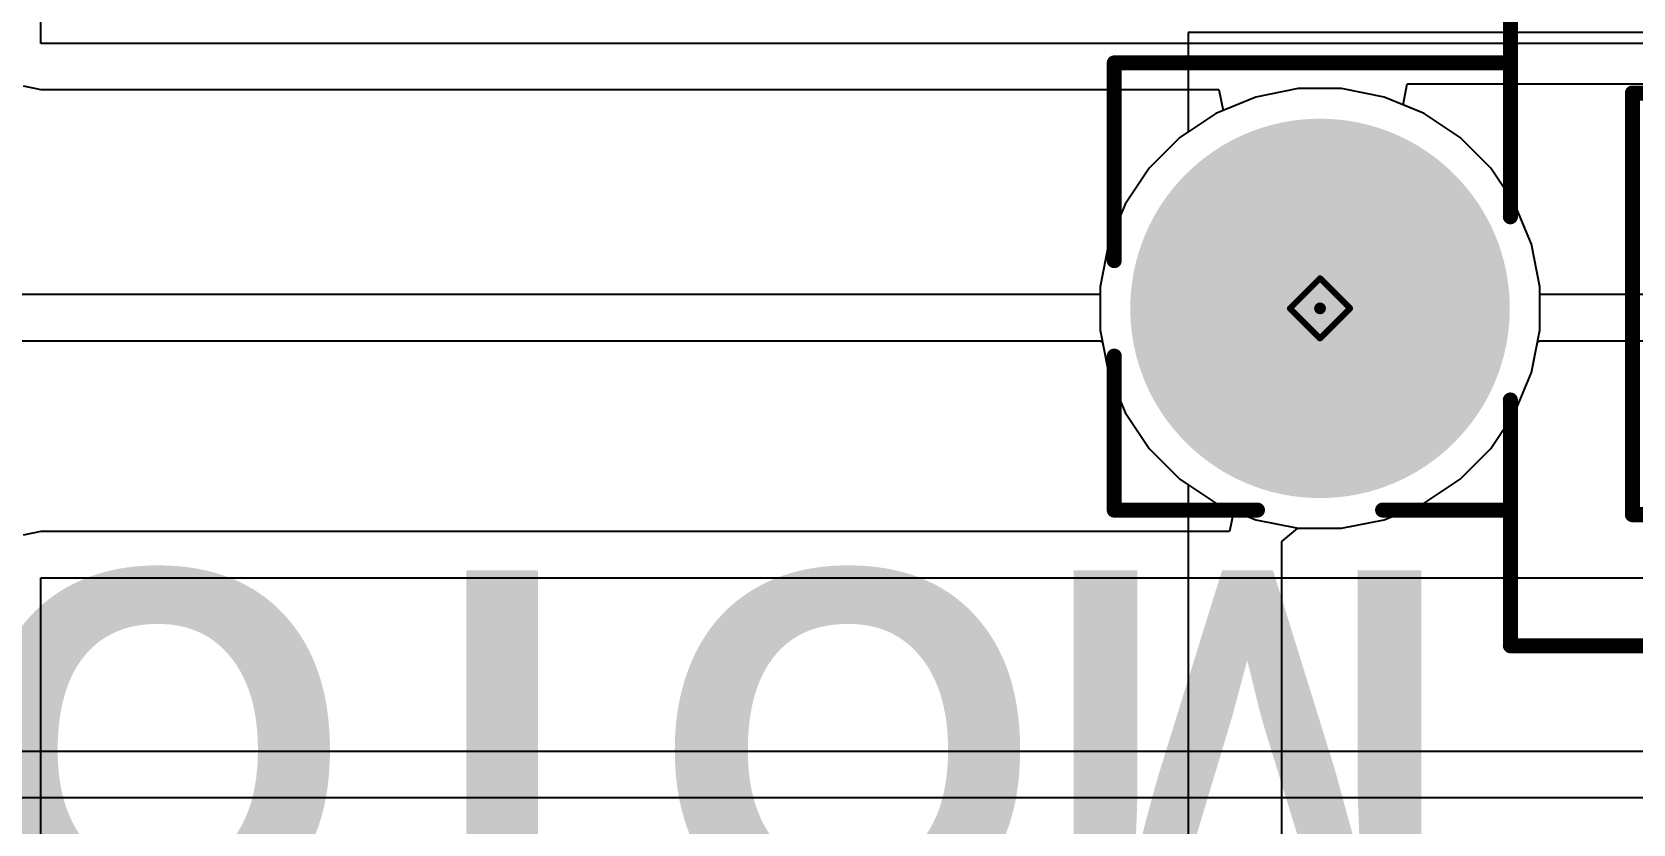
# Model space of a CAD drawing. Header units: inches. Extents: x 0 to 5379, y 0 to 5429.
# Drawn here: x 154.49 to 167.99, y 206.53 to 213.21 of the extents above; entities that cross this region are included whole.
import ezdxf

# ---------------------------------------------------------------- set-up
doc = ezdxf.new("R2010")
doc.units = ezdxf.units.IN
for name, color, linetype in [('Bottom Layer', 5, 'Continuous'), ('Bottom Solder', 6, 'Continuous'), ('Drill Drawing', 1, 'Continuous'), ('GND01', 16, 'Continuous'), ('GND02', 76, 'Continuous'), ('Pad Holes', 156, 'Continuous'), ('PWR', 156, 'Continuous'), ('SIG 01', 90, 'Continuous'), ('Top Layer', 1, 'Continuous'), ('Top Overlay', 2, 'Continuous'), ('Top Solder', 216, 'Continuous')]:
    doc.layers.add(name, color=color, linetype=linetype)
doc.styles.add('Arial_Bold', font='', dxfattribs={"height": 0.2})
doc.styles.get('Arial_Bold').set_extended_font_data('Arial', bold=True)

# ---------------------------------------------------------------- blocks, each defined once
blk = doc.blocks.new('1_770174_0_808')
at = {"layer": 'Bottom Solder'}
h = blk.add_hatch(color=6, dxfattribs=at)
edge = h.paths.add_edge_path()
edge.add_arc((4.295, 2.07), 0.05, 0, 360)
at = {"layer": 'Pad Holes'}
h = blk.add_hatch(color=7, dxfattribs=at)
edge = h.paths.add_edge_path()
edge.add_arc((4.295, 2.07), 1.6, 0, 360)
at = {"layer": 'Top Solder'}
h = blk.add_hatch(color=216, dxfattribs=at)
edge = h.paths.add_edge_path()
edge.add_arc((4.295, 2.07), 0.05, 0, 360)
at = {"layer": 'Top Overlay'}
for points in [[(2.69, 4.915, 0.127, 0.127, 0), (-7.178, 4.915, 0.127, 0.127, 0)], [(2.69, 4.915, 0.127, 0.127, 0), (2.69, 2.843, 0.127, 0.127, 0)], [(1.661, 3.81, 0.127, 0.127, 0), (-1.895, 3.81, 0.127, 0.127, 0)], [(1.661, 3.81, 0.127, 0.127, 0), (1.661, 0.254, 0.127, 0.127, 0)], [(3.767, 3.771, 0.127, 0.127, 0), (2.69, 3.771, 0.127, 0.127, 0)], [(6.03, 3.771, 0.127, 0.127, 0), (4.823, 3.771, 0.127, 0.127, 0)], [(6.03, 3.771, 0.127, 0.127, 0), (6.03, 2.473, 0.127, 0.127, 0)], [(6.03, 1.667, 0.127, 0.127, 0), (6.03, 0, 0.127, 0.127, 0)], [(2.69, 1.297, 0.127, 0.127, 0), (2.69, -4.915, 0.127, 0.127, 0)], [(1.661, 0.254, 0.127, 0.127, 0), (-1.895, 0.254, 0.127, 0.127, 0)], [(6.03, 0, 0.127, 0.127, 0), (2.69, 0, 0.127, 0.127, 0)]]:
    blk.add_lwpolyline(points, format="xyseb", dxfattribs=at)
for points in [[(2.658, 4.915, 0.0635, 0.0635, 1), (2.722, 4.915, 0.0635, 0.0635, 1)], [(2.658, 4.915, 0.0635, 0.0635, 1), (2.722, 4.915, 0.0635, 0.0635, 1)], [(1.629, 3.81, 0.0635, 0.0635, 1), (1.693, 3.81, 0.0635, 0.0635, 1)], [(1.629, 3.81, 0.0635, 0.0635, 1), (1.693, 3.81, 0.0635, 0.0635, 1)], [(2.658, 3.771, 0.0635, 0.0635, 1), (2.722, 3.771, 0.0635, 0.0635, 1)], [(3.736, 3.771, 0.0635, 0.0635, 1), (3.799, 3.771, 0.0635, 0.0635, 1)], [(4.791, 3.771, 0.0635, 0.0635, 1), (4.854, 3.771, 0.0635, 0.0635, 1)], [(5.998, 3.771, 0.0635, 0.0635, 1), (6.062, 3.771, 0.0635, 0.0635, 1)], [(5.998, 3.771, 0.0635, 0.0635, 1), (6.062, 3.771, 0.0635, 0.0635, 1)], [(2.658, 2.843, 0.0635, 0.0635, 1), (2.722, 2.843, 0.0635, 0.0635, 1)], [(5.998, 2.473, 0.0635, 0.0635, 1), (6.062, 2.473, 0.0635, 0.0635, 1)], [(5.998, 1.667, 0.0635, 0.0635, 1), (6.062, 1.667, 0.0635, 0.0635, 1)], [(2.658, 1.297, 0.0635, 0.0635, 1), (2.722, 1.297, 0.0635, 0.0635, 1)], [(1.629, 0.254, 0.0635, 0.0635, 1), (1.693, 0.254, 0.0635, 0.0635, 1)], [(1.629, 0.254, 0.0635, 0.0635, 1), (1.693, 0.254, 0.0635, 0.0635, 1)], [(2.658, 0, 0.0635, 0.0635, 1), (2.722, 0, 0.0635, 0.0635, 1)], [(5.998, 0, 0.0635, 0.0635, 1), (6.062, 0, 0.0635, 0.0635, 1)], [(5.998, 0, 0.0635, 0.0635, 1), (6.062, 0, 0.0635, 0.0635, 1)]]:
    blk.add_lwpolyline(points, format="xyseb", close=True, dxfattribs=at)

msp = doc.modelspace()

# ---------------------------------------------------------------- linework, layer by layer
at = {"layer": 'Bottom Layer'}
for p, q in [((176.13, 213.208), (164.242, 213.208)), ((164.242, 213.208), (164.242, 212.37)), ((166.054, 212.598), (166.089, 212.776)), ((166.089, 212.776), (176.13, 212.776)), ((166.231, 212.525), (166.054, 212.598)), ((166.534, 212.322), (166.231, 212.525)), ((164.242, 212.37), (164.171, 212.322)), ((164.171, 212.322), (163.913, 212.064)), ((166.793, 212.064), (166.534, 212.322)), ((163.913, 212.064), (163.71, 211.76)), ((166.996, 211.76), (166.793, 212.064)), ((163.71, 211.76), (163.57, 211.423)), ((167.135, 211.423), (166.996, 211.76)), ((163.57, 211.423), (163.499, 211.064)), ((167.207, 211.064), (167.135, 211.423)), ((163.499, 211.064), (163.499, 210.699)), ((167.207, 210.699), (167.207, 211.064)), ((163.499, 210.699), (163.57, 210.341)), ((167.135, 210.341), (167.207, 210.699)), ((163.57, 210.341), (163.71, 210.004)), ((166.996, 210.004), (167.135, 210.341)), ((163.71, 210.004), (163.913, 209.7)), ((166.793, 209.7), (166.996, 210.004)), ((163.913, 209.7), (164.171, 209.442)), ((166.534, 209.442), (166.793, 209.7)), ((164.171, 209.442), (164.242, 209.394)), ((164.242, 209.394), (164.242, 168.529)), ((166.231, 209.239), (166.534, 209.442)), ((165.893, 209.099), (166.231, 209.239)), ((165.535, 209.028), (165.893, 209.099)), ((165.03, 208.915), (165.167, 209.028)), ((165.167, 209.028), (165.17, 209.028)), ((165.17, 209.028), (165.535, 209.028)), ((165.03, 169.392), (165.03, 208.915))]:
    msp.add_line(p, q, dxfattribs=at)
at = {"layer": 'Drill Drawing'}
for points in [[(165.099, 210.882, 0.0508, 0.0508, 0), (165.353, 211.136, 0.0508, 0.0508, 0)], [(165.353, 211.136, 0.0508, 0.0508, 0), (165.607, 210.882, 0.0508, 0.0508, 0)], [(165.099, 210.882, 0.0508, 0.0508, 0), (165.353, 210.628, 0.0508, 0.0508, 0)], [(165.353, 210.628, 0.0508, 0.0508, 0), (165.607, 210.882, 0.0508, 0.0508, 0)]]:
    msp.add_lwpolyline(points, format="xyseb", dxfattribs=at)
for points in [[(165.34, 211.136, 0.0254, 0.0254, 1), (165.365, 211.136, 0.0254, 0.0254, 1)], [(165.34, 211.136, 0.0254, 0.0254, 1), (165.365, 211.136, 0.0254, 0.0254, 1)], [(165.086, 210.882, 0.0254, 0.0254, 1), (165.111, 210.882, 0.0254, 0.0254, 1)], [(165.086, 210.882, 0.0254, 0.0254, 1), (165.111, 210.882, 0.0254, 0.0254, 1)], [(165.594, 210.882, 0.0254, 0.0254, 1), (165.619, 210.882, 0.0254, 0.0254, 1)], [(165.594, 210.882, 0.0254, 0.0254, 1), (165.619, 210.882, 0.0254, 0.0254, 1)], [(165.34, 210.628, 0.0254, 0.0254, 1), (165.365, 210.628, 0.0254, 0.0254, 1)], [(165.34, 210.628, 0.0254, 0.0254, 1), (165.365, 210.628, 0.0254, 0.0254, 1)]]:
    msp.add_lwpolyline(points, format="xyseb", close=True, dxfattribs=at)
at = {"layer": 'GND01'}
for p, q in [((164.812, 212.664), (164.474, 212.525)), ((165.17, 212.736), (164.812, 212.664)), ((165.535, 212.736), (165.17, 212.736)), ((165.893, 212.664), (165.535, 212.736)), ((166.231, 212.525), (165.893, 212.664)), ((164.474, 212.525), (164.171, 212.322)), ((166.534, 212.322), (166.231, 212.525)), ((164.171, 212.322), (163.913, 212.064)), ((166.793, 212.064), (166.534, 212.322)), ((163.913, 212.064), (163.71, 211.76)), ((166.996, 211.76), (166.793, 212.064)), ((163.71, 211.76), (163.57, 211.423)), ((167.135, 211.423), (166.996, 211.76)), ((163.57, 211.423), (163.499, 211.064)), ((167.207, 211.064), (167.135, 211.423)), ((163.499, 211.064), (163.499, 210.699)), ((167.207, 210.699), (167.207, 211.064)), ((163.499, 210.699), (163.57, 210.341)), ((167.135, 210.341), (167.207, 210.699)), ((163.57, 210.341), (163.71, 210.004)), ((166.996, 210.004), (167.135, 210.341)), ((163.71, 210.004), (163.913, 209.7)), ((166.793, 209.7), (166.996, 210.004)), ((163.913, 209.7), (164.171, 209.442)), ((166.534, 209.442), (166.793, 209.7)), ((164.171, 209.442), (164.474, 209.239)), ((166.231, 209.239), (166.534, 209.442)), ((164.474, 209.239), (164.812, 209.099)), ((165.893, 209.099), (166.231, 209.239)), ((164.812, 209.099), (165.17, 209.028)), ((165.535, 209.028), (165.893, 209.099)), ((165.17, 209.028), (165.535, 209.028))]:
    msp.add_line(p, q, dxfattribs=at)
at = {"layer": 'GND02'}
for p, q in [((164.812, 212.664), (164.474, 212.525)), ((165.17, 212.736), (164.812, 212.664)), ((165.535, 212.736), (165.17, 212.736)), ((165.893, 212.664), (165.535, 212.736)), ((166.231, 212.525), (165.893, 212.664)), ((164.474, 212.525), (164.171, 212.322)), ((166.534, 212.322), (166.231, 212.525)), ((164.171, 212.322), (163.913, 212.064)), ((166.793, 212.064), (166.534, 212.322)), ((163.913, 212.064), (163.71, 211.76)), ((166.996, 211.76), (166.793, 212.064)), ((163.71, 211.76), (163.57, 211.423)), ((167.135, 211.423), (166.996, 211.76)), ((163.57, 211.423), (163.499, 211.064)), ((167.207, 211.064), (167.135, 211.423)), ((163.499, 211.064), (163.499, 210.699)), ((167.207, 210.699), (167.207, 211.064)), ((163.499, 210.699), (163.57, 210.341)), ((167.135, 210.341), (167.207, 210.699)), ((163.57, 210.341), (163.71, 210.004)), ((166.996, 210.004), (167.135, 210.341)), ((163.71, 210.004), (163.913, 209.7)), ((166.793, 209.7), (166.996, 210.004)), ((163.913, 209.7), (164.171, 209.442)), ((166.534, 209.442), (166.793, 209.7)), ((164.171, 209.442), (164.474, 209.239)), ((166.231, 209.239), (166.534, 209.442)), ((164.474, 209.239), (164.812, 209.099)), ((165.893, 209.099), (166.231, 209.239)), ((164.812, 209.099), (165.17, 209.028)), ((165.535, 209.028), (165.893, 209.099)), ((165.17, 209.028), (165.535, 209.028))]:
    msp.add_line(p, q, dxfattribs=at)
at = {"layer": 'PWR'}
for p, q in [((164.812, 212.664), (164.474, 212.525)), ((165.17, 212.736), (164.812, 212.664)), ((165.535, 212.736), (165.17, 212.736)), ((165.893, 212.664), (165.535, 212.736)), ((166.231, 212.525), (165.893, 212.664)), ((164.474, 212.525), (164.171, 212.322)), ((166.534, 212.322), (166.231, 212.525)), ((164.171, 212.322), (163.913, 212.064)), ((166.793, 212.064), (166.534, 212.322)), ((163.913, 212.064), (163.71, 211.76)), ((166.996, 211.76), (166.793, 212.064)), ((163.71, 211.76), (163.57, 211.423)), ((167.135, 211.423), (166.996, 211.76)), ((163.57, 211.423), (163.499, 211.064)), ((167.207, 211.064), (167.135, 211.423)), ((163.499, 211.064), (163.499, 210.699)), ((167.207, 210.699), (167.207, 211.064)), ((163.499, 210.699), (163.57, 210.341)), ((167.135, 210.341), (167.207, 210.699)), ((163.57, 210.341), (163.71, 210.004)), ((166.996, 210.004), (167.135, 210.341)), ((163.71, 210.004), (163.913, 209.7)), ((166.793, 209.7), (166.996, 210.004)), ((163.913, 209.7), (164.171, 209.442)), ((166.534, 209.442), (166.793, 209.7)), ((164.171, 209.442), (164.474, 209.239)), ((166.231, 209.239), (166.534, 209.442)), ((164.474, 209.239), (164.812, 209.099)), ((165.893, 209.099), (166.231, 209.239)), ((164.812, 209.099), (165.17, 209.028)), ((165.535, 209.028), (165.893, 209.099)), ((165.17, 209.028), (165.535, 209.028)), ((172.552, 207.144), (109.611, 207.144)), ((109.684, 206.756), (172.552, 206.756))]:
    msp.add_line(p, q, dxfattribs=at)
at = {"layer": 'SIG 01'}
for p, q in [((164.812, 212.664), (164.474, 212.525)), ((165.17, 212.736), (164.812, 212.664)), ((165.535, 212.736), (165.17, 212.736)), ((165.893, 212.664), (165.535, 212.736)), ((166.231, 212.525), (165.893, 212.664)), ((164.474, 212.525), (164.171, 212.322)), ((166.534, 212.322), (166.231, 212.525)), ((164.171, 212.322), (163.913, 212.064)), ((166.793, 212.064), (166.534, 212.322)), ((163.913, 212.064), (163.71, 211.76)), ((166.996, 211.76), (166.793, 212.064)), ((163.71, 211.76), (163.57, 211.423)), ((167.135, 211.423), (166.996, 211.76)), ((163.57, 211.423), (163.499, 211.064)), ((167.207, 211.064), (167.135, 211.423)), ((163.499, 210.998), (153.594, 210.998)), ((163.499, 211.064), (163.499, 210.998)), ((167.207, 210.998), (167.207, 211.064)), ((168.272, 210.998), (167.207, 210.998)), ((153.982, 210.609), (163.499, 210.609)), ((163.499, 210.609), (163.519, 210.596)), ((163.519, 210.596), (163.57, 210.341)), ((167.135, 210.341), (167.186, 210.596)), ((167.186, 210.596), (167.207, 210.609)), ((167.207, 210.609), (168.272, 210.609)), ((163.57, 210.341), (163.71, 210.004)), ((166.996, 210.004), (167.135, 210.341)), ((163.71, 210.004), (163.913, 209.7)), ((166.793, 209.7), (166.996, 210.004)), ((163.913, 209.7), (164.171, 209.442)), ((166.534, 209.442), (166.793, 209.7)), ((164.171, 209.442), (164.474, 209.239)), ((166.231, 209.239), (166.534, 209.442)), ((164.474, 209.239), (164.812, 209.099)), ((165.893, 209.099), (166.231, 209.239)), ((164.812, 209.099), (165.17, 209.028)), ((165.535, 209.028), (165.893, 209.099)), ((165.17, 209.028), (165.535, 209.028))]:
    msp.add_line(p, q, dxfattribs=at)
at = {"layer": 'Top Layer'}
for p, q in [((154.567, 213.117), (154.567, 219.612)), ((171.724, 213.117), (154.567, 213.117)), ((154.419, 212.758), (154.567, 212.728)), ((154.567, 212.728), (164.501, 212.728)), ((164.501, 212.728), (164.536, 212.55)), ((164.474, 212.525), (164.171, 212.322)), ((164.536, 212.55), (164.474, 212.525)), ((164.171, 212.322), (163.913, 212.064)), ((163.913, 212.064), (163.71, 211.76)), ((163.71, 211.76), (163.57, 211.423)), ((163.57, 211.423), (163.499, 211.064)), ((163.499, 211.064), (163.499, 210.699)), ((163.499, 210.699), (163.57, 210.341)), ((163.57, 210.341), (163.71, 210.004)), ((163.71, 210.004), (163.913, 209.7)), ((163.913, 209.7), (164.171, 209.442)), ((164.171, 209.442), (164.474, 209.239)), ((164.474, 209.239), (164.625, 209.176)), ((164.625, 209.176), (164.589, 208.999)), ((154.567, 208.999), (154.419, 208.969)), ((163.341, 208.999), (154.567, 208.999)), ((164.589, 208.999), (163.341, 208.999)), ((154.567, 191.64), (154.567, 208.61)), ((154.567, 208.61), (163.341, 208.61)), ((163.341, 208.61), (171.023, 208.61))]:
    msp.add_line(p, q, dxfattribs=at)

# ---------------------------------------------------------------- block references
at = {"rotation": 180}
msp.add_blockref('1_770174_0_808', (169.648, 212.952), dxfattribs=at)

# ---------------------------------------------------------------- texts
at = {"layer": 'Top Overlay', "style": 'Arial_Bold'}
msp.add_text('MOTOR-03', height=3, rotation=180, dxfattribs=at).set_placement((166.487, 208.672))

doc.saveas('drawing.dxf')
